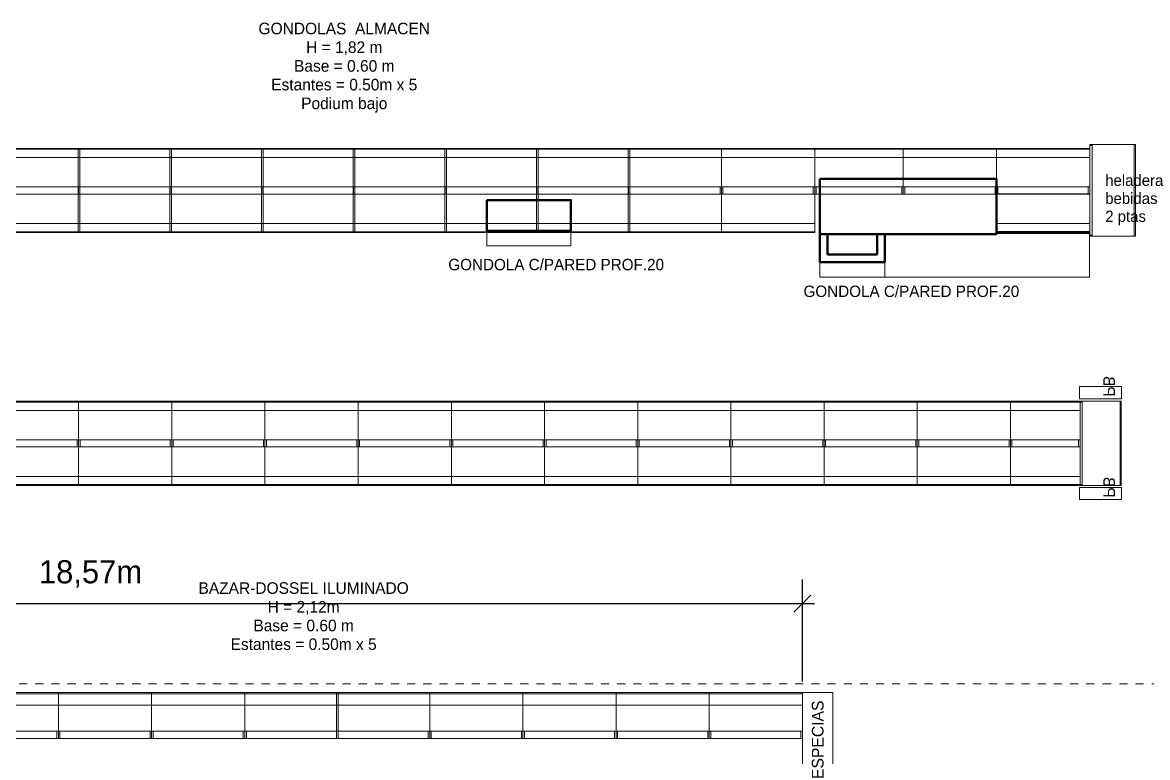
# Model space of a CAD drawing. Header units: metres. Extents: x -5.5 to 74.5, y -93.9 to -36.5.
# Drawn here: x 25.49 to 40.22, y -71.15 to -61.54 of the extents above; entities that cross this region are included whole.
import ezdxf

# ---------------------------------------------------------------- set-up
doc = ezdxf.new("R2010")
doc.units = ezdxf.units.M
doc.header["$LTSCALE"] = 0.508
doc.header["$PDMODE"] = 1
doc.header["$PDSIZE"] = -2
doc.linetypes.add('STYLE_01', pattern=[0.416641, 0.208282, -0.208359])
for name, color, linetype in [('EQUIPAMIENTO', 7, 'Continuous'), ('ESTRUCTURA', 7, 'Continuous'), ('lineales', 1, 'Continuous'), ('MUROS', 7, 'Continuous'), ('Nuevo-1', 160, 'Continuous'), ('TEXTO', 7, 'Continuous'), ('VARIOS', 7, 'Continuous')]:
    doc.layers.add(name, color=color, linetype=linetype)
doc.styles.add('Arial', font='ARIAL.TTF')
doc.styles.add('Futura', font='')
doc.styles.add('Geneva', font='')
doc.styles.get('Futura').set_extended_font_data('Futura')
doc.styles.get('Geneva').set_extended_font_data('Geneva')
doc.dimstyles.new('Arch', dxfattribs={"dimtxt": 0.179036, "dimasz": 0.224482, "dimexe": 0.3175, "dimexo": 0.15875, "dimgap": 0.001587, "dimtad": 1, "dimzin": 3, "dimtxsty": 'Geneva', "dimblk": 'VW_SLASH', "dimcen": 0, "dimdle": 0.001587, "dimaunit": 1, "dimadec": 1, "dimazin": 0, "dimtfac": 0.8, "dimtix": 1, "dimtmove": 0, "dimatfit": 0, "dimldrblk": 'VW_FILLEDARROW-1', "dimfxl": 1, "dimfrac": 2, "dimtolj": 1, "dimtzin": 3, "dimarcsym": 0})

# ---------------------------------------------------------------- blocks, each defined once
blk = doc.blocks.new('G. BAZAR 60X1.22')
at = {"color": 0, "linetype": 'Continuous', "lineweight": 9}
for p, q in [((0.02, 0), (0.02, -0.095)), ((1.2, 0), (1.2, -0.095)), ((0, -0.585), (1.22, -0.585))]:
    blk.add_line(p, q, dxfattribs=at)
at = {"color": 0, "linetype": 'Continuous', "lineweight": 5}
blk.add_lwpolyline([(0, 0), (1.22, 0), (1.22, -0.6), (0, -0.6)], close=True, dxfattribs=at)
at = {"color": 0, "linetype": 'Continuous', "lineweight": 20}
for points in [[(1.22, -0.095), (0, -0.095), (0, 0), (1.22, 0)], [(1.22, -0.6), (0, -0.6), (0, -0.095), (1.22, -0.095)], [(1.22, -0.6), (0, -0.6), (0, -0.435), (1.22, -0.435)]]:
    blk.add_lwpolyline(points, close=True, dxfattribs=at)
blk = doc.blocks.new('Group-42')
at = {"color": 0, "linetype": 'Continuous', "lineweight": 9}
for p, q in [((2.65262, 3.700927), (2.619287, 3.700927)), ((3.20262, 2.514018), (3.20262, 3.714018)), ((2.619287, 2.527109), (2.65262, 2.527109))]:
    blk.add_line(p, q, dxfattribs=at)
at = {"color": 0, "linetype": 'Continuous', "lineweight": 20}
blk.add_line((2.65262, 2.514018), (2.65262, 3.714018), dxfattribs=at)
at = {"color": 0, "linetype": 'Continuous', "lineweight": 5}
blk.add_lwpolyline([(2.619287, 3.714018), (3.219287, 3.714018), (3.219287, 2.514018), (2.619287, 2.514018)], close=True, dxfattribs=at)
at = {"color": 0, "linetype": 'Continuous', "lineweight": 20}
blk.add_lwpolyline([(2.619287, 2.514018), (2.619287, 3.714018), (3.219287, 3.714018), (3.219287, 2.514018)], close=True, dxfattribs=at)
blk = doc.blocks.new('Group-82')
at = {"color": 0, "linetype": 'Continuous', "lineweight": 9}
for p, q in [((-3.420713, 3.652018), (-2.200713, 3.652018)), ((-3.401613, 3.066618), (-3.401613, 3.161418)), ((-2.219813, 3.161418), (-2.219813, 3.066618))]:
    blk.add_line(p, q, dxfattribs=at)
at = {"color": 0, "linetype": 'Continuous', "lineweight": 20}
for points in [[(-3.420713, 3.545818), (-2.200713, 3.545818), (-2.200713, 3.664018), (-3.420713, 3.664018)], [(-3.420713, 3.161418), (-2.200713, 3.161418), (-2.200713, 3.545818), (-3.420713, 3.545818)], [(-3.420713, 3.066618), (-2.200713, 3.066618), (-2.200713, 3.161418), (-3.420713, 3.161418)]]:
    blk.add_lwpolyline(points, close=True, dxfattribs=at)
blk = doc.blocks.new('Group-83')
at = {"color": 0, "linetype": 'Continuous', "lineweight": 9}
for p, q in [((-4.620713, 3.652018), (-3.400713, 3.652018)), ((-4.601613, 3.066618), (-4.601613, 3.161418)), ((-3.419813, 3.161418), (-3.419813, 3.066618))]:
    blk.add_line(p, q, dxfattribs=at)
at = {"color": 0, "linetype": 'Continuous', "lineweight": 20}
for points in [[(-4.620713, 3.545818), (-3.400713, 3.545818), (-3.400713, 3.664018), (-4.620713, 3.664018)], [(-4.620713, 3.161418), (-3.400713, 3.161418), (-3.400713, 3.545818), (-4.620713, 3.545818)], [(-4.620713, 3.066618), (-3.400713, 3.066618), (-3.400713, 3.161418), (-4.620713, 3.161418)]]:
    blk.add_lwpolyline(points, close=True, dxfattribs=at)
blk = doc.blocks.new('Group-84')
at = {"color": 0, "linetype": 'Continuous', "lineweight": 9}
for p, q in [((-5.820713, 3.652018), (-4.600713, 3.652018)), ((-5.801613, 3.066618), (-5.801613, 3.161418)), ((-4.619813, 3.161418), (-4.619813, 3.066618))]:
    blk.add_line(p, q, dxfattribs=at)
at = {"color": 0, "linetype": 'Continuous', "lineweight": 20}
for points in [[(-5.820713, 3.545818), (-4.600713, 3.545818), (-4.600713, 3.664018), (-5.820713, 3.664018)], [(-5.820713, 3.161418), (-4.600713, 3.161418), (-4.600713, 3.545818), (-5.820713, 3.545818)], [(-5.820713, 3.066618), (-4.600713, 3.066618), (-4.600713, 3.161418), (-5.820713, 3.161418)]]:
    blk.add_lwpolyline(points, close=True, dxfattribs=at)
blk = doc.blocks.new('Group-85')
at = {"color": 0, "linetype": 'Continuous', "lineweight": 9}
for p, q in [((-7.020713, 3.652018), (-5.800713, 3.652018)), ((-7.001613, 3.066618), (-7.001613, 3.161418)), ((-5.819813, 3.161418), (-5.819813, 3.066618))]:
    blk.add_line(p, q, dxfattribs=at)
at = {"color": 0, "linetype": 'Continuous', "lineweight": 20}
for points in [[(-7.020713, 3.545818), (-5.800713, 3.545818), (-5.800713, 3.664018), (-7.020713, 3.664018)], [(-7.020713, 3.161418), (-5.800713, 3.161418), (-5.800713, 3.545818), (-7.020713, 3.545818)], [(-7.020713, 3.066618), (-5.800713, 3.066618), (-5.800713, 3.161418), (-7.020713, 3.161418)]]:
    blk.add_lwpolyline(points, close=True, dxfattribs=at)
blk = doc.blocks.new('Group-86')
at = {"color": 0, "linetype": 'Continuous', "lineweight": 9}
for p, q in [((-8.220713, 3.652018), (-7.000713, 3.652018)), ((-8.201613, 3.066618), (-8.201613, 3.161418)), ((-7.019813, 3.161418), (-7.019813, 3.066618))]:
    blk.add_line(p, q, dxfattribs=at)
at = {"color": 0, "linetype": 'Continuous', "lineweight": 20}
for points in [[(-8.220713, 3.545818), (-7.000713, 3.545818), (-7.000713, 3.664018), (-8.220713, 3.664018)], [(-8.220713, 3.161418), (-7.000713, 3.161418), (-7.000713, 3.545818), (-8.220713, 3.545818)], [(-8.220713, 3.066618), (-7.000713, 3.066618), (-7.000713, 3.161418), (-8.220713, 3.161418)]]:
    blk.add_lwpolyline(points, close=True, dxfattribs=at)
blk = doc.blocks.new('Group-87')
at = {"color": 0, "linetype": 'Continuous', "lineweight": 9}
for p, q in [((-9.420713, 3.652018), (-8.200713, 3.652018)), ((-9.401613, 3.066618), (-9.401613, 3.161418)), ((-8.219813, 3.161418), (-8.219813, 3.066618))]:
    blk.add_line(p, q, dxfattribs=at)
at = {"color": 0, "linetype": 'Continuous', "lineweight": 20}
for points in [[(-9.420713, 3.545818), (-8.200713, 3.545818), (-8.200713, 3.664018), (-9.420713, 3.664018)], [(-9.420713, 3.161418), (-8.200713, 3.161418), (-8.200713, 3.545818), (-9.420713, 3.545818)], [(-9.420713, 3.066618), (-8.200713, 3.066618), (-8.200713, 3.161418), (-9.420713, 3.161418)]]:
    blk.add_lwpolyline(points, close=True, dxfattribs=at)
blk = doc.blocks.new('Group-88')
at = {"color": 0, "linetype": 'Continuous', "lineweight": 9}
for p, q in [((-10.620713, 3.652018), (-9.400713, 3.652018)), ((-10.601613, 3.066618), (-10.601613, 3.161418)), ((-9.419813, 3.161418), (-9.419813, 3.066618))]:
    blk.add_line(p, q, dxfattribs=at)
at = {"color": 0, "linetype": 'Continuous', "lineweight": 20}
for points in [[(-10.620713, 3.545818), (-9.400713, 3.545818), (-9.400713, 3.664018), (-10.620713, 3.664018)], [(-10.620713, 3.161418), (-9.400713, 3.161418), (-9.400713, 3.545818), (-10.620713, 3.545818)], [(-10.620713, 3.066618), (-9.400713, 3.066618), (-9.400713, 3.161418), (-10.620713, 3.161418)]]:
    blk.add_lwpolyline(points, close=True, dxfattribs=at)
blk = doc.blocks.new('Group-89')
at = {"color": 0, "linetype": 'Continuous', "lineweight": 9}
for p, q in [((-11.820713, 3.652018), (-10.600713, 3.652018)), ((-11.801613, 3.066618), (-11.801613, 3.161418)), ((-10.619813, 3.161418), (-10.619813, 3.066618))]:
    blk.add_line(p, q, dxfattribs=at)
at = {"color": 0, "linetype": 'Continuous', "lineweight": 20}
for points in [[(-11.820713, 3.545818), (-10.600713, 3.545818), (-10.600713, 3.664018), (-11.820713, 3.664018)], [(-11.820713, 3.161418), (-10.600713, 3.161418), (-10.600713, 3.545818), (-11.820713, 3.545818)], [(-11.820713, 3.066618), (-10.600713, 3.066618), (-10.600713, 3.161418), (-11.820713, 3.161418)]]:
    blk.add_lwpolyline(points, close=True, dxfattribs=at)
blk = doc.blocks.new('Group-92')
at = {"color": 0, "linetype": 'Continuous', "lineweight": 9}
for p, q in [((-3.401613, 3.159018), (-3.401613, 3.064218)), ((-2.219813, 3.064218), (-2.219813, 3.159018)), ((-3.420713, 2.573618), (-2.200713, 2.573618))]:
    blk.add_line(p, q, dxfattribs=at)
at = {"color": 0, "linetype": 'Continuous', "lineweight": 20}
for points in [[(-3.420713, 3.159018), (-2.200713, 3.159018), (-2.200713, 3.064218), (-3.420713, 3.064218)], [(-3.420713, 3.064218), (-2.200713, 3.064218), (-2.200713, 2.679818), (-3.420713, 2.679818)], [(-3.420713, 2.679818), (-2.200713, 2.679818), (-2.200713, 2.561618), (-3.420713, 2.561618)]]:
    blk.add_lwpolyline(points, close=True, dxfattribs=at)
blk = doc.blocks.new('Group-93')
at = {"color": 0, "linetype": 'Continuous', "lineweight": 9}
for p, q in [((-4.601613, 3.159018), (-4.601613, 3.064218)), ((-3.419813, 3.064218), (-3.419813, 3.159018)), ((-4.620713, 2.573618), (-3.400713, 2.573618))]:
    blk.add_line(p, q, dxfattribs=at)
at = {"color": 0, "linetype": 'Continuous', "lineweight": 20}
for points in [[(-4.620713, 3.159018), (-3.400713, 3.159018), (-3.400713, 3.064218), (-4.620713, 3.064218)], [(-4.620713, 3.064218), (-3.400713, 3.064218), (-3.400713, 2.679818), (-4.620713, 2.679818)], [(-4.620713, 2.679818), (-3.400713, 2.679818), (-3.400713, 2.561618), (-4.620713, 2.561618)]]:
    blk.add_lwpolyline(points, close=True, dxfattribs=at)
blk = doc.blocks.new('Group-94')
at = {"color": 0, "linetype": 'Continuous', "lineweight": 9}
for p, q in [((-5.801613, 3.159018), (-5.801613, 3.064218)), ((-4.619813, 3.064218), (-4.619813, 3.159018)), ((-5.820713, 2.573618), (-4.600713, 2.573618))]:
    blk.add_line(p, q, dxfattribs=at)
at = {"color": 0, "linetype": 'Continuous', "lineweight": 20}
for points in [[(-5.820713, 3.159018), (-4.600713, 3.159018), (-4.600713, 3.064218), (-5.820713, 3.064218)], [(-5.820713, 3.064218), (-4.600713, 3.064218), (-4.600713, 2.679818), (-5.820713, 2.679818)], [(-5.820713, 2.679818), (-4.600713, 2.679818), (-4.600713, 2.561618), (-5.820713, 2.561618)]]:
    blk.add_lwpolyline(points, close=True, dxfattribs=at)
blk = doc.blocks.new('Group-95')
at = {"color": 0, "linetype": 'Continuous', "lineweight": 9}
for p, q in [((-7.001613, 3.159018), (-7.001613, 3.064218)), ((-5.819813, 3.064218), (-5.819813, 3.159018)), ((-7.020713, 2.573618), (-5.800713, 2.573618))]:
    blk.add_line(p, q, dxfattribs=at)
at = {"color": 0, "linetype": 'Continuous', "lineweight": 20}
for points in [[(-7.020713, 3.159018), (-5.800713, 3.159018), (-5.800713, 3.064218), (-7.020713, 3.064218)], [(-7.020713, 3.064218), (-5.800713, 3.064218), (-5.800713, 2.679818), (-7.020713, 2.679818)], [(-7.020713, 2.679818), (-5.800713, 2.679818), (-5.800713, 2.561618), (-7.020713, 2.561618)]]:
    blk.add_lwpolyline(points, close=True, dxfattribs=at)
blk = doc.blocks.new('Group-96')
at = {"color": 0, "linetype": 'Continuous', "lineweight": 9}
for p, q in [((-8.201613, 3.159018), (-8.201613, 3.064218)), ((-7.019813, 3.064218), (-7.019813, 3.159018)), ((-8.220713, 2.573618), (-7.000713, 2.573618))]:
    blk.add_line(p, q, dxfattribs=at)
at = {"color": 0, "linetype": 'Continuous', "lineweight": 20}
for points in [[(-8.220713, 3.159018), (-7.000713, 3.159018), (-7.000713, 3.064218), (-8.220713, 3.064218)], [(-8.220713, 3.064218), (-7.000713, 3.064218), (-7.000713, 2.679818), (-8.220713, 2.679818)], [(-8.220713, 2.679818), (-7.000713, 2.679818), (-7.000713, 2.561618), (-8.220713, 2.561618)]]:
    blk.add_lwpolyline(points, close=True, dxfattribs=at)
blk = doc.blocks.new('Group-97')
at = {"color": 0, "linetype": 'Continuous', "lineweight": 9}
for p, q in [((-9.401613, 3.159018), (-9.401613, 3.064218)), ((-8.219813, 3.064218), (-8.219813, 3.159018)), ((-9.420713, 2.573618), (-8.200713, 2.573618))]:
    blk.add_line(p, q, dxfattribs=at)
at = {"color": 0, "linetype": 'Continuous', "lineweight": 20}
for points in [[(-9.420713, 3.159018), (-8.200713, 3.159018), (-8.200713, 3.064218), (-9.420713, 3.064218)], [(-9.420713, 3.064218), (-8.200713, 3.064218), (-8.200713, 2.679818), (-9.420713, 2.679818)], [(-9.420713, 2.679818), (-8.200713, 2.679818), (-8.200713, 2.561618), (-9.420713, 2.561618)]]:
    blk.add_lwpolyline(points, close=True, dxfattribs=at)
blk = doc.blocks.new('Group-98')
at = {"color": 0, "linetype": 'Continuous', "lineweight": 9}
for p, q in [((-10.601613, 3.159018), (-10.601613, 3.064218)), ((-9.419813, 3.064218), (-9.419813, 3.159018)), ((-10.620713, 2.573618), (-9.400713, 2.573618))]:
    blk.add_line(p, q, dxfattribs=at)
at = {"color": 0, "linetype": 'Continuous', "lineweight": 20}
for points in [[(-10.620713, 3.159018), (-9.400713, 3.159018), (-9.400713, 3.064218), (-10.620713, 3.064218)], [(-10.620713, 3.064218), (-9.400713, 3.064218), (-9.400713, 2.679818), (-10.620713, 2.679818)], [(-10.620713, 2.679818), (-9.400713, 2.679818), (-9.400713, 2.561618), (-10.620713, 2.561618)]]:
    blk.add_lwpolyline(points, close=True, dxfattribs=at)
blk = doc.blocks.new('Group-99')
at = {"color": 0, "linetype": 'Continuous', "lineweight": 9}
for p, q in [((-11.801613, 3.159018), (-11.801613, 3.064218)), ((-10.619813, 3.064218), (-10.619813, 3.159018)), ((-11.820713, 2.573618), (-10.600713, 2.573618))]:
    blk.add_line(p, q, dxfattribs=at)
at = {"color": 0, "linetype": 'Continuous', "lineweight": 20}
for points in [[(-11.820713, 3.159018), (-10.600713, 3.159018), (-10.600713, 3.064218), (-11.820713, 3.064218)], [(-11.820713, 3.064218), (-10.600713, 3.064218), (-10.600713, 2.679818), (-11.820713, 2.679818)], [(-11.820713, 2.679818), (-10.600713, 2.679818), (-10.600713, 2.561618), (-11.820713, 2.561618)]]:
    blk.add_lwpolyline(points, close=True, dxfattribs=at)
blk = doc.blocks.new('Group-102')
at = {"color": 0, "linetype": 'Continuous', "lineweight": 9}
for p, q in [((-0.980713, 3.652018), (0.179287, 3.652018)), ((-0.962552, 3.066618), (-0.962552, 3.161418)), ((0.161126, 3.161418), (0.161126, 3.066618))]:
    blk.add_line(p, q, dxfattribs=at)
at = {"color": 0, "linetype": 'Continuous', "lineweight": 20}
for points in [[(-0.980713, 3.545818), (0.179287, 3.545818), (0.179287, 3.664018), (-0.980713, 3.664018)], [(-0.980713, 3.161418), (0.179287, 3.161418), (0.179287, 3.545818), (-0.980713, 3.545818)], [(-0.980713, 3.066618), (0.179287, 3.066618), (0.179287, 3.161418), (-0.980713, 3.161418)]]:
    blk.add_lwpolyline(points, close=True, dxfattribs=at)
blk = doc.blocks.new('Group-103')
at = {"color": 0, "linetype": 'Continuous', "lineweight": 9}
for p, q in [((0.179287, 3.652018), (1.399287, 3.652018)), ((0.198387, 3.066618), (0.198387, 3.161418)), ((1.380187, 3.161418), (1.380187, 3.066618))]:
    blk.add_line(p, q, dxfattribs=at)
at = {"color": 0, "linetype": 'Continuous', "lineweight": 20}
for points in [[(0.179287, 3.545818), (1.399287, 3.545818), (1.399287, 3.664018), (0.179287, 3.664018)], [(0.179287, 3.161418), (1.399287, 3.161418), (1.399287, 3.545818), (0.179287, 3.545818)], [(0.179287, 3.066618), (1.399287, 3.066618), (1.399287, 3.161418), (0.179287, 3.161418)]]:
    blk.add_lwpolyline(points, close=True, dxfattribs=at)
blk = doc.blocks.new('Group-104')
at = {"color": 0, "linetype": 'Continuous', "lineweight": 9}
for p, q in [((1.399287, 3.652018), (2.619287, 3.652018)), ((1.418387, 3.066618), (1.418387, 3.161418)), ((2.600187, 3.161418), (2.600187, 3.066618))]:
    blk.add_line(p, q, dxfattribs=at)
at = {"color": 0, "linetype": 'Continuous', "lineweight": 20}
for points in [[(1.399287, 3.545818), (2.619287, 3.545818), (2.619287, 3.664018), (1.399287, 3.664018)], [(1.399287, 3.161418), (2.619287, 3.161418), (2.619287, 3.545818), (1.399287, 3.545818)], [(1.399287, 3.066618), (2.619287, 3.066618), (2.619287, 3.161418), (1.399287, 3.161418)]]:
    blk.add_lwpolyline(points, close=True, dxfattribs=at)
blk = doc.blocks.new('Group-105')
at = {"color": 0, "linetype": 'Continuous', "lineweight": 9}
for p, q in [((1.418387, 3.162018), (1.418387, 3.067218)), ((2.600187, 3.067218), (2.600187, 3.162018)), ((1.399287, 2.576618), (2.619287, 2.576618))]:
    blk.add_line(p, q, dxfattribs=at)
at = {"color": 0, "linetype": 'Continuous', "lineweight": 20}
for points in [[(1.399287, 3.162018), (2.619287, 3.162018), (2.619287, 3.067218), (1.399287, 3.067218)], [(1.399287, 3.067218), (2.619287, 3.067218), (2.619287, 2.682818), (1.399287, 2.682818)], [(1.399287, 2.682818), (2.619287, 2.682818), (2.619287, 2.564618), (1.399287, 2.564618)]]:
    blk.add_lwpolyline(points, close=True, dxfattribs=at)
blk = doc.blocks.new('G. SECA 1.10X1.22')
at = {"color": 0, "linetype": 'Continuous', "lineweight": 9}
for p, q in [((0, -0.012), (1.22, -0.012)), ((0.0191, -0.5974), (0.0191, -0.5026)), ((1.2009, -0.5026), (1.2009, -0.5974)), ((0, -1.088), (1.22, -1.088))]:
    blk.add_line(p, q, dxfattribs=at)
at = {"color": 0, "linetype": 'Continuous', "lineweight": 5}
blk.add_lwpolyline([(0, 0), (1.22, 0), (1.22, -1.1), (0, -1.1)], close=True, dxfattribs=at)
at = {"color": 0, "linetype": 'Continuous', "lineweight": 20}
for points in [[(0, -0.1182), (1.22, -0.1182), (1.22, 0), (0, 0)], [(0, -0.5026), (1.22, -0.5026), (1.22, -0.1182), (0, -0.1182)], [(0, -0.5974), (1.22, -0.5974), (1.22, -0.5026), (0, -0.5026)], [(0, -0.5974), (1.22, -0.5974), (1.22, -0.9818), (0, -0.9818)], [(0, -0.9818), (1.22, -0.9818), (1.22, -1.1), (0, -1.1)]]:
    blk.add_lwpolyline(points, close=True, dxfattribs=at)
blk = doc.blocks.new('PUNTERA 1.10')
at = {"color": 0, "linetype": 'Continuous', "lineweight": 9}
for p, q in [((-0.525, 0), (-0.525, -1.1)), ((0, -0.012), (-0.03, -0.012)), ((-0.03, -1.088), (0, -1.088))]:
    blk.add_line(p, q, dxfattribs=at)
at = {"color": 0, "linetype": 'Continuous', "lineweight": 20}
blk.add_line((-0.03, 0), (-0.03, -1.1), dxfattribs=at)
at = {"color": 0, "linetype": 'Continuous', "lineweight": 5}
blk.add_lwpolyline([(-0.54, 0), (0, 0), (0, -1.1), (-0.54, -1.1)], close=True, dxfattribs=at)
at = {"color": 0, "linetype": 'Continuous', "lineweight": 20}
blk.add_lwpolyline([(0, 0), (0, -1.1), (-0.54, -1.1), (-0.54, 0)], close=True, dxfattribs=at)
blk = doc.blocks.new('Group-165')
at = {"color": 0, "linetype": 'Continuous', "lineweight": 9}
for p, q in [((-2.200713, 3.652018), (-0.980713, 3.652018)), ((-2.181613, 3.066618), (-2.181613, 3.161418)), ((-0.999813, 3.161418), (-0.999813, 3.066618))]:
    blk.add_line(p, q, dxfattribs=at)
at = {"color": 0, "linetype": 'Continuous', "lineweight": 20}
for points in [[(-2.200713, 3.545818), (-0.980713, 3.545818), (-0.980713, 3.664018), (-2.200713, 3.664018)], [(-2.200713, 3.161418), (-0.980713, 3.161418), (-0.980713, 3.545818), (-2.200713, 3.545818)], [(-2.200713, 3.066618), (-0.980713, 3.066618), (-0.980713, 3.161418), (-2.200713, 3.161418)]]:
    blk.add_lwpolyline(points, close=True, dxfattribs=at)
blk = doc.blocks.new('Group-166')
at = {"color": 0, "linetype": 'Continuous', "lineweight": 9}
for p, q in [((-2.181613, 3.159018), (-2.181613, 3.064218)), ((-0.999813, 3.064218), (-0.999813, 3.159018)), ((-2.200713, 2.573618), (-0.980713, 2.573618))]:
    blk.add_line(p, q, dxfattribs=at)
at = {"color": 0, "linetype": 'Continuous', "lineweight": 20}
for points in [[(-2.200713, 3.159018), (-0.980713, 3.159018), (-0.980713, 3.064218), (-2.200713, 3.064218)], [(-2.200713, 3.064218), (-0.980713, 3.064218), (-0.980713, 2.679818), (-2.200713, 2.679818)], [(-2.200713, 2.679818), (-0.980713, 2.679818), (-0.980713, 2.561618), (-2.200713, 2.561618)]]:
    blk.add_lwpolyline(points, close=True, dxfattribs=at)
blk = doc.blocks.new('Group-167')
at = {"color": 0}
for name in ['Group-165', 'Group-166']:
    blk.add_blockref(name, (0, 0), dxfattribs=at)
blk = doc.blocks.new('G. SECA 1.10X91')
at = {"color": 0, "linetype": 'Continuous', "lineweight": 9}
for p, q in [((0, -0.012), (0.91, -0.012)), ((0.0191, -0.5974), (0.0191, -0.5026)), ((0.8909, -0.5974), (0.8909, -0.5026)), ((0, -1.088), (0.91, -1.088))]:
    blk.add_line(p, q, dxfattribs=at)
at = {"color": 0, "linetype": 'Continuous', "lineweight": 5}
blk.add_lwpolyline([(0, 0), (0.91, 0), (0.91, -1.1), (0, -1.1)], close=True, dxfattribs=at)
at = {"color": 0, "linetype": 'Continuous', "lineweight": 20}
for points in [[(0, -0.1182), (0.91, -0.1182), (0.91, 0), (0, 0)], [(0, -0.5026), (0.91, -0.5026), (0.91, -0.1182), (0, -0.1182)], [(0, -0.5974), (0.91, -0.5974), (0.91, -0.5026), (0, -0.5026)], [(0, -0.5974), (0.91, -0.5974), (0.91, -0.9818), (0, -0.9818)], [(0, -0.9818), (0.91, -0.9818), (0.91, -1.1), (0, -1.1)]]:
    blk.add_lwpolyline(points, close=True, dxfattribs=at)
blk = doc.blocks.new('Group-168')
at = {"color": 0, "linetype": 'Continuous', "lineweight": 5}
blk.add_lwpolyline([(-0.08, -0.275), (-0.08, 0.275), (0.08, 0.275), (0.08, -0.275)], close=True, dxfattribs=at)
blk = doc.blocks.new('Group-169')
at = {"color": 0}
blk.add_blockref('Group-168', (0, 0), dxfattribs=at)
at = {"color": 0, "insert": (-0.053, 0.191), "char_height": 0.1523, "width": 0.10524, "attachment_point": 1, "line_spacing_factor": 0.96736, "style": 'Futura'}
blk.add_mtext('PB', dxfattribs=at)
blk = doc.blocks.new('PodioBlanco')
at = {"color": 0}
blk.add_blockref('Group-169', (0, 0), dxfattribs=at)
blk = doc.blocks.new('*D509')
at = {"color": 0, "linetype": 'Continuous', "lineweight": -2}
for p, q in [((17.13, -70.147), (17.13, -68.823)), ((35.7, -70.161), (35.7, -68.823)), ((16.971, -69.14), (17.13, -69.14)), ((17.13, -69.14), (35.7, -69.14)), ((35.7, -69.14), (35.858, -69.14))]:
    blk.add_line(p, q, dxfattribs=at)
at = {"color": 0, "linetype": 'Continuous', "lineweight": 20}
for p, q in [((17.242, -69.028), (17.018, -69.252)), ((35.587, -69.252), (35.812, -69.028))]:
    blk.add_line(p, q, dxfattribs=at)
at = {"layer": 'Defpoints', "color": 0, "lineweight": 0}
for p in [(17.13, -69.14), (17.13, -70.306), (35.7, -70.32)]:
    blk.add_point(p, dxfattribs=at)
at = {"color": 0, "insert": (25.704, -68.572), "char_height": 0.3032, "attachment_point": 1, "line_spacing_factor": 0.96736, "style": 'Geneva'}
blk.add_mtext('18,57m', dxfattribs=at)
blk = doc.blocks.new('VW_FILLEDARROW-1')
at = {"color": 0, "lineweight": -2}
blk.add_solid([(0, 0), (-0.9, -0.241), (-0.9, 0.241)], dxfattribs=at)
blk = doc.blocks.new('VW_SLASH')
at = {"color": 0, "linetype": 'ByBlock', "lineweight": -2}
blk.add_line((0, 0), (-1, 0), dxfattribs=at)
at = {"color": 0, "linetype": 'ByBlock', "lineweight": 20}
blk.add_line((-0.5, -0.5), (0.5, 0.5), dxfattribs=at)

msp = doc.modelspace()

# ---------------------------------------------------------------- linework, layer by layer
at = {"layer": 'ESTRUCTURA', "linetype": 'Continuous', "lineweight": 50}
for points in [[(35.929, -63.58), (38.239, -63.58), (38.239, -64.305), (35.929, -64.305)], [(31.569, -63.86), (32.669, -63.86), (32.669, -64.26), (31.569, -64.26)]]:
    msp.add_lwpolyline(points, close=True, dxfattribs=at)
at = {"layer": 'MUROS', "linetype": 'Continuous', "lineweight": 50}
for p, q in [((35.929, -64.31), (35.929, -64.67)), ((36.029, -64.31), (36.029, -64.57)), ((36.679, -64.298), (36.679, -64.57)), ((36.779, -64.298), (36.779, -64.67)), ((36.029, -64.57), (36.679, -64.57)), ((35.929, -64.67), (36.779, -64.67))]:
    msp.add_line(p, q, dxfattribs=at)
at = {"layer": 'Nuevo-1', "linetype": 'Continuous', "lineweight": 9}
for points in [[(31.569, -64.26), (32.669, -64.26), (32.669, -64.46), (31.569, -64.46)], [(36.779, -64.298), (39.46, -64.298), (39.46, -64.87), (36.779, -64.87)], [(35.929, -64.67), (36.779, -64.67), (36.779, -64.87), (35.929, -64.87)], [(35.7, -70.305), (36.1, -70.305), (36.1, -71.54), (35.7, -71.54)]]:
    msp.add_lwpolyline(points, close=True, dxfattribs=at)
at = {"layer": 'VARIOS', "linetype": 'STYLE_01', "lineweight": 9}
for p, q in [((39.732, -70.19), (17.585, -70.19)), ((51.384, -70.19), (39.732, -70.19))]:
    msp.add_line(p, q, dxfattribs=at)

# ---------------------------------------------------------------- block references
at = {"layer": 'EQUIPAMIENTO'}
for name, p in [('Group-42', (36.841, -66.847)), ('Group-89', (36.841, -66.847)), ('Group-88', (36.841, -66.847)), ('Group-87', (36.841, -66.847)), ('Group-86', (36.841, -66.847)), ('Group-85', (36.841, -66.847)), ('Group-84', (36.841, -66.847)), ('Group-83', (36.841, -66.847)), ('Group-82', (36.841, -66.847)), ('Group-102', (36.841, -66.847)), ('Group-103', (36.841, -66.847)), ('Group-104', (36.841, -66.847)), ('Group-99', (36.841, -66.847)), ('Group-98', (36.841, -66.847)), ('Group-97', (36.841, -66.847)), ('Group-96', (36.841, -66.847)), ('Group-95', (36.841, -66.847)), ('Group-94', (36.841, -66.847)), ('Group-93', (36.841, -66.847)), ('Group-92', (36.841, -66.847)), ('Group-105', (36.841, -66.847)), ('G. SECA 1.10X1.22', (25.004, -66.493)), ('G. SECA 1.10X1.22', (26.224, -66.493)), ('G. SECA 1.10X1.22', (27.444, -66.493)), ('G. SECA 1.10X1.22', (28.664, -66.493)), ('G. SECA 1.10X1.22', (29.884, -66.493)), ('G. SECA 1.10X1.22', (31.104, -66.493)), ('G. SECA 1.10X1.22', (32.324, -66.493)), ('G. SECA 1.10X1.22', (33.544, -66.493)), ('G. SECA 1.10X1.22', (34.764, -66.493)), ('G. SECA 1.10X1.22', (35.984, -66.493)), ('G. SECA 1.10X1.22', (37.204, -66.493))]:
    msp.add_blockref(name, p, dxfattribs=at)
at = {"layer": 'EQUIPAMIENTO', "rotation": 180}
msp.add_blockref('PUNTERA 1.10', (39.334, -67.593), dxfattribs=at)
at = {"layer": 'EQUIPAMIENTO', "xscale": -1, "rotation": 180}
for p in [(24.74, -70.905), (25.96, -70.905), (27.18, -70.905), (28.4, -70.905), (29.6, -70.905), (30.82, -70.905), (32.04, -70.905), (33.26, -70.905), (34.48, -70.905)]:
    msp.add_blockref('G. BAZAR 60X1.22', p, dxfattribs=at)
at = {"layer": 'VARIOS'}
for name, p in [('Group-167', (36.841, -66.847)), ('G. SECA 1.10X91', (38.424, -66.493))]:
    msp.add_blockref(name, p, dxfattribs=at)
at = {"layer": 'VARIOS', "xscale": -1, "rotation": 270}
for p in [(39.6, -66.38), (39.6, -67.7)]:
    msp.add_blockref('PodioBlanco', p, dxfattribs=at)

# ---------------------------------------------------------------- texts
at = {"layer": 'Nuevo-1', "attachment_point": 1, "line_spacing_factor": 0.96736, "style": 'Futura'}
for s, insert, char_height in [('heladera \\Pbebidas\\P2 ptas', (39.664, -63.528), 0.1461), ('GONDOLA C/PARED PROF.20', (31.064, -64.629), 0.14903), ('GONDOLA C/PARED PROF.20', (35.714, -64.979), 0.14903)]:
    msp.add_mtext(s, dxfattribs=dict(at, insert=insert, char_height=char_height))
at = {"layer": 'Nuevo-1', "insert": (35.823, -70.922), "char_height": 0.1535, "attachment_point": 2, "rotation": 90, "line_spacing_factor": 0.96736, "style": 'Futura'}
msp.add_mtext('ESPECIAS', dxfattribs=at)
at = {"layer": 'TEXTO', "char_height": 0.15182, "attachment_point": 2, "line_spacing_factor": 0.96736, "style": 'Futura'}
for s, insert, width in [('GONDOLAS  ALMACEN\\PH = 1,82 m\\PBase = 0.60 m\\PEstantes = 0.50m x 5\\PPodium bajo', (29.702, -61.538), 4.06419), ('BAZAR-DOSSEL ILUMINADO\\PH = 2,12m\\PBase = 0.60 m\\PEstantes = 0.50m x 5', (29.17, -68.861), 4.32422)]:
    msp.add_mtext(s, dxfattribs=dict(at, insert=insert, width=width))

# ---------------------------------------------------------------- dimensions: what is measured, and where the dimension line sits
at = {"layer": 'lineales', "linetype": 'Continuous', "lineweight": 9}
dim = msp.add_linear_dim(base=(17.13, -69.14), p1=(35.7, -70.32), p2=(17.13, -70.306), dimstyle='Arch', override={"dimtxt": 0.303169, "dimgap": 0.15875, "dimpost": '<>m', "dimtxsty": 'Arial', "dimtmove": 2}, dxfattribs=at)
dim.commit()
dim.dimension.update_dxf_attribs({"geometry": '*D509', "text_midpoint": (26.415, -69.14)})

doc.saveas('drawing.dxf')
